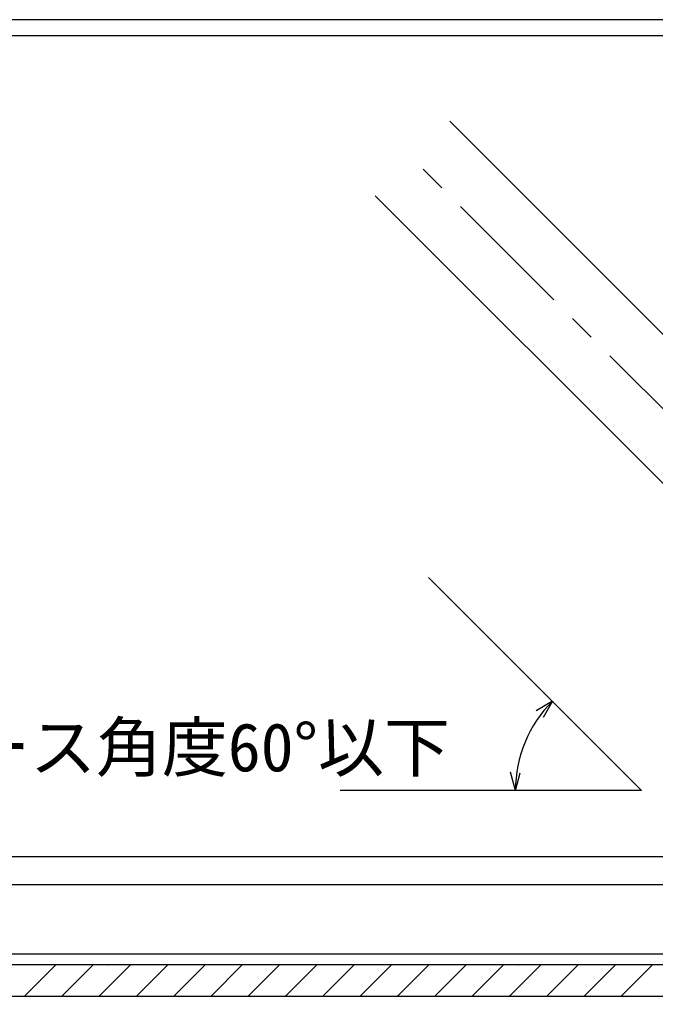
# Model space of a CAD drawing. Units: millimetres on the paper. Extents: x -203 to 207, y -139 to 146.
# Drawn here: x 40.6 to 64.71, y -102.78 to -65.75 of the extents above; entities that cross this region are included whole.
import ezdxf
from ezdxf.enums import TextEntityAlignment as Align

# ---------------------------------------------------------------- set-up
doc = ezdxf.new("R2010")
doc.units = ezdxf.units.MM
doc.linetypes.add('CHAIN1', pattern=[8, 5, -1, 1, -1])
doc.layers.add('F-1_レイアウト', color=134, linetype='Continuous')
doc.styles.add('ＭＳ ゴシック', font='')
doc.styles.get('ＭＳ ゴシック').set_extended_font_data('MS Gothic')

msp = doc.modelspace()

# ---------------------------------------------------------------- linework, layer by layer
at = {"layer": 'F-1_レイアウト'}
for p, q in [((32.92, -65.748), (117.939, -65.748)), ((32.459, -66.348), (117.479, -66.348)), ((73.586, -86.274), (56.917, -69.605)), ((70.757, -89.103), (54.088, -72.434)), ((64.178, -94.975), (56.102, -86.898)), ((60.8, -91.596), (60.186, -91.951)), ((60.8, -91.596), (60.447, -92.208)), ((59.401, -94.975), (59.214, -94.278)), ((59.401, -94.975), (59.58, -94.304)), ((64.178, -94.975), (52.757, -94.975)), ((-44.298, -97.485), (66.229, -97.485)), ((-44.313, -98.545), (194.699, -98.545)), ((200.409, -101.185), (-51.917, -101.185)), ((200.409, -101.585), (-51.917, -101.585)), ((40.775, -102.785), (41.975, -101.585)), ((42.189, -102.785), (43.389, -101.585)), ((43.603, -102.785), (44.803, -101.585)), ((43.938, -101.589), (43.943, -101.585)), ((45.017, -102.785), (46.217, -101.585)), ((46.432, -102.785), (47.632, -101.585)), ((47.846, -102.785), (49.046, -101.585)), ((49.26, -102.785), (50.46, -101.585)), ((50.674, -102.785), (51.874, -101.585)), ((52.089, -102.785), (53.289, -101.585)), ((53.503, -102.785), (54.703, -101.585)), ((54.917, -102.785), (56.117, -101.585)), ((56.331, -102.785), (57.531, -101.585)), ((57.745, -102.785), (58.945, -101.585)), ((59.16, -102.785), (60.36, -101.585)), ((59.495, -101.589), (59.499, -101.585)), ((60.574, -102.785), (61.774, -101.585)), ((61.988, -102.785), (63.188, -101.585)), ((63.402, -102.785), (64.602, -101.585)), ((200.409, -102.785), (-51.917, -102.785))]:
    msp.add_line(p, q, dxfattribs=at)
at = {"layer": 'F-1_レイアウト', "color": 2, "linetype": 'CHAIN1'}
msp.add_line((72.171, -87.688), (55.502, -71.019), dxfattribs=at)
at = {"layer": 'F-1_レイアウト'}
msp.add_arc((64.178, -94.975), 4.777, 135, 180, dxfattribs=at)

# ---------------------------------------------------------------- texts
at = {"layer": 'F-1_レイアウト', "style": 'ＭＳ ゴシック'}
msp.add_text('ブレース角度60°以下', height=1.833, dxfattribs=at).set_placement((33.495, -94.801), align=Align.BOTTOM_LEFT)

doc.saveas('drawing.dxf')
